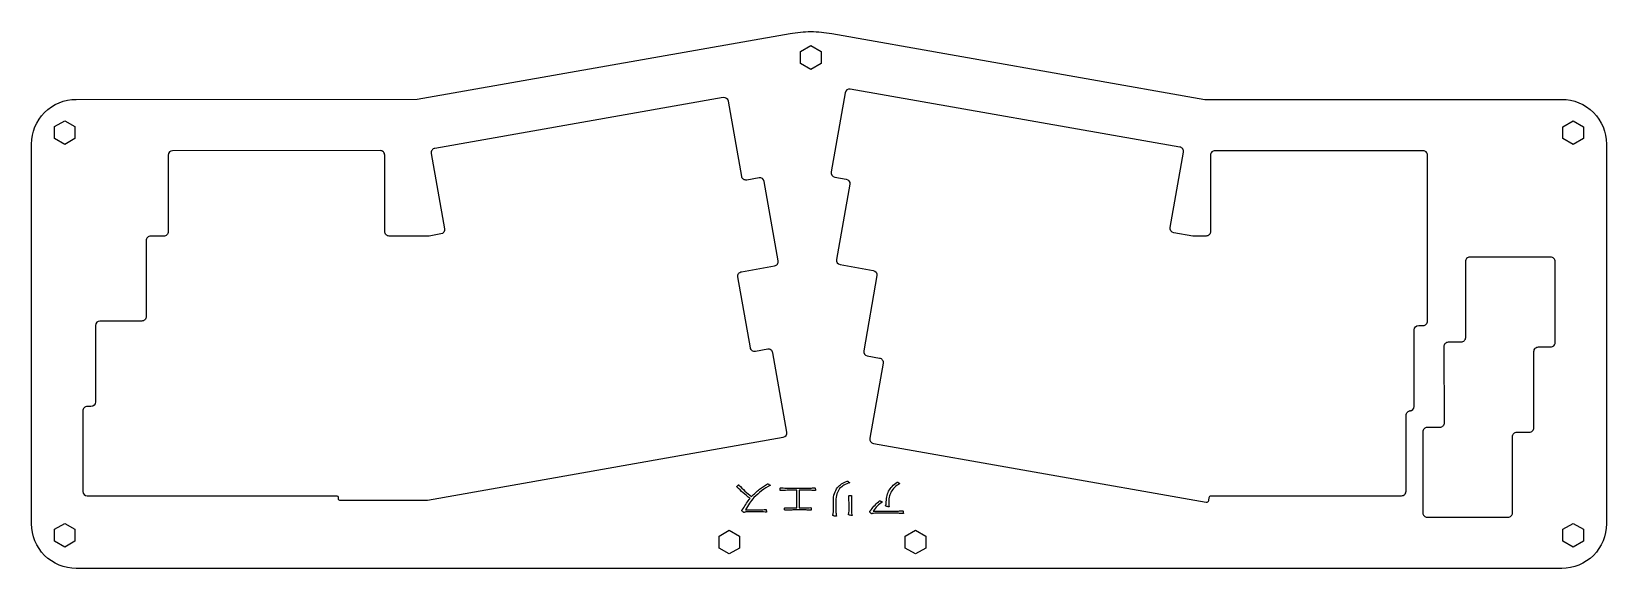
# Model space of a CAD drawing. Header units: millimetres. Extents: x -341 to 12, y -107 to 13.
import ezdxf

# ---------------------------------------------------------------- set-up
doc = ezdxf.new("R2010")
doc.units = ezdxf.units.MM
doc.layers.get('0').update_dxf_attribs({"linetype": 'CONTINUOUS'})

msp = doc.modelspace()

# ---------------------------------------------------------------- linework, layer by layer
for p, q in [((-173.07, -89.4), (-173.07, -89.05)), ((-172.94, -89.51), (-172.98, -89.51)), ((-171.18, -88.97), (-166.87, -88.97)), ((-169.32, -89.47), (-171.17, -89.47)), ((-169.32, -93.39), (-169.32, -89.47)), ((-166.87, -89.47), (-168.76, -89.47)), ((-168.76, -89.47), (-168.76, -93.39)), ((-157.54, -90.63), (-157.17, -90.63)), ((-157.06, -90.74), (-157.06, -90.77)), ((-180.82, -93.83), (-177.7, -93.83)), ((-177.64, -94.31), (-180.58, -94.31)), ((-176.3, -93.77), (-176.27, -93.77)), ((-172.05, -93.82), (-172.05, -93.46)), ((-170.21, -93.39), (-169.32, -93.39)), ((-167.7, -93.87), (-170.2, -93.87)), ((-168.76, -93.39), (-167.72, -93.39)), ((-161.13, -93.73), (-161.13, -91.91)), ((-160.57, -91.83), (-160.57, -93.72)), ((-157.64, -93.77), (-157.64, -92.12)), ((-157.08, -92.15), (-157.08, -93.77)), ((-152.23, -94.13), (-147.29, -94.13)), ((-147.24, -94.61), (-151.63, -94.61)), ((-145.7, -94.05), (-145.66, -94.05))]:
    msp.add_line(p, q)
for points in [[(-330.66, -2), (-254.29, -1.98), (-170.84, 12.73, -0.039146), (-166.17, 13.18, -0.039146), (-161.5, 12.73), (-77.97, -2), (1.95, -2, -0.414214), (11.95, -12), (11.95, -14), (11.95, -94.96), (11.95, -96.96, -0.414214), (1.95, -106.96), (-0.05, -106.96), (-328.66, -106.96), (-330.66, -106.96, -0.414214), (-340.66, -96.96), (-340.66, -94.96), (-340.66, -14), (-340.66, -12, -0.414214)], [(-31.93, -71.7), (-32.11, -71.7, 0.41406), (-31.11, -70.7), (-31.1, -53.6, -0.41406), (-30.1, -52.6), (-29.1, -52.6, 0.414214), (-28.1, -51.6), (-28.1, -14.48, 0.414214), (-29.1, -13.48), (-75.69, -13.48, 0.414214), (-76.69, -14.48), (-76.69, -31.58, -0.414214), (-77.69, -32.58), (-80.65, -32.58), (-84.92, -31.83, -0.414175), (-85.73, -30.67), (-82.76, -13.83, 0.414247), (-83.57, -12.67), (-157.35, 0.32, 0.414168), (-158.51, -0.5), (-161.63, -18.22, 0.414188), (-160.82, -19.38), (-158.29, -19.83, -0.414157), (-157.48, -20.99), (-160.44, -37.81, 0.414157), (-159.63, -38.97), (-152.2, -40.28, -0.41421), (-151.39, -41.44), (-154.35, -58.23, 0.41421), (-153.54, -59.39), (-150.83, -59.87, -0.414338), (-150.02, -61.03), (-152.99, -77.83, 0.414338), (-152.18, -78.99), (-77.68, -92.13, 0.414214), (-77.1, -91.72), (-76.99, -91.09, -0.364011), (-76.5, -90.67), (-33.93, -90.68, 0.414256), (-32.93, -89.68), (-32.93, -72.7, -0.414214)], [(-252.02, -91.65), (-172.37, -77.61, 0.414196), (-171.56, -76.45), (-174.69, -58.72, 0.414231), (-175.84, -57.91), (-178.56, -58.39, -0.414214), (-179.72, -57.58), (-182.51, -41.72, -0.414214), (-181.7, -40.56), (-174.3, -39.26, 0.414221), (-173.49, -38.1), (-176.62, -20.37, 0.414206), (-177.78, -19.56), (-180.51, -20.04, -0.414214), (-181.67, -19.23), (-184.64, -2.42, 0.414094), (-185.79, -1.61), (-250.35, -12.96, 0.414325), (-251.16, -14.12), (-248.19, -30.96, -0.414205), (-249, -32.12), (-251.6, -32.58), (-260.58, -32.58, -0.414214), (-261.58, -31.58), (-261.58, -14.47, 0.414274), (-262.58, -13.47), (-309.07, -13.48, 0.414153), (-310.07, -14.48), (-310.07, -31.59, -0.414214), (-311.07, -32.59), (-313.98, -32.59, 0.414214), (-314.98, -33.59), (-314.98, -50.59, -0.414214), (-315.98, -51.59), (-325.35, -51.59, 0.414213), (-326.35, -52.59), (-326.35, -69.71, -0.414213), (-327.35, -70.71), (-328.17, -70.71, 0.414214), (-329.17, -71.71), (-329.17, -89.7, 0.414188), (-328.17, -90.7), (-272.32, -90.7, -0.414188), (-272.02, -91), (-272.02, -91.35, 0.414214), (-271.72, -91.65)], [(-9.1, -77.45, -0.414214), (-8.1, -76.45), (-5.3, -76.45, 0.414214), (-4.3, -75.45), (-4.3, -58.4, -0.414214), (-3.3, -57.4), (-0.55, -57.4, 0.414214), (0.45, -56.4), (0.45, -38.3, 0.414214), (-0.55, -37.3), (-18.65, -37.3, 0.414214), (-19.65, -38.3), (-19.65, -55.35, -0.414214), (-20.65, -56.35), (-23.49, -56.35, 0.415752), (-24.49, -57.36), (-24.41, -74.39, -0.415752), (-25.41, -75.4), (-28.2, -75.4, 0.414214), (-29.2, -76.4), (-29.2, -94.5, 0.414214), (-28.2, -95.5), (-10.1, -95.5, 0.414214), (-9.1, -94.5)]]:
    msp.add_lwpolyline(points, format="xyb", close=True)
for points in [[(-168.47, 6.05), (-168.47, 8.71), (-166.17, 10.03), (-163.87, 8.71), (-163.87, 6.05), (-166.17, 4.72)], [(-335.53, -10.76), (-335.53, -8.1), (-333.23, -6.78), (-330.93, -8.1), (-330.93, -10.76), (-333.23, -12.09)], [(2.21, -10.76), (2.21, -8.11), (4.51, -6.78), (6.81, -8.11), (6.81, -10.76), (4.51, -12.09)], [(-335.53, -100.85), (-335.53, -98.2), (-333.23, -96.87), (-330.93, -98.2), (-330.93, -100.85), (-333.23, -102.18)], [(-186.74, -102.39), (-186.74, -99.73), (-184.44, -98.41), (-182.14, -99.73), (-182.14, -102.39), (-184.44, -103.72)], [(-145.04, -102.39), (-145.04, -99.73), (-142.74, -98.41), (-140.44, -99.73), (-140.44, -102.39), (-142.74, -103.72)], [(2.21, -100.85), (2.21, -98.2), (4.51, -96.87), (6.81, -98.2), (6.81, -100.85), (4.51, -102.18)]]:
    msp.add_lwpolyline(points, close=True)
for points, knots in [([(-179.46, -90.87), (-178.89, -90.3), (-177.79, -89.21), (-176.48, -88.42), (-175.85, -88.03)], [0, 0, 0, 0, 0.2406342, 0.4601267, 0.4601267, 0.4601267, 0.4601267]), ([(-175.85, -88.03), (-175.83, -88.02), (-175.8, -88.01), (-175.76, -88), (-175.75, -88)], [0, 0, 0, 0, 0.00628395, 0.01088068, 0.01088068, 0.01088068, 0.01088068]), ([(-175.75, -88), (-175.73, -88), (-175.69, -88.01), (-175.66, -88.04), (-175.65, -88.05)], [0, 0, 0, 0, 0.00506408, 0.0113941, 0.0113941, 0.0113941, 0.0113941]), ([(-175.65, -88.05), (-175.59, -88.11), (-175.47, -88.23), (-175.31, -88.31), (-175.23, -88.35)], [0, 0, 0, 0, 0.02439086, 0.05149487, 0.05149487, 0.05149487, 0.05149487]), ([(-160.23, -88.85), (-159.93, -88.56), (-159.31, -87.94), (-158.51, -87.6), (-158.08, -87.42)], [0, 0, 0, 0, 0.1229073, 0.2602061, 0.2602061, 0.2602061, 0.2602061]), ([(-157.47, -87.77), (-157.93, -87.92), (-158.78, -88.2), (-159.43, -88.81), (-159.73, -89.08)], [0, 0, 0, 0, 0.14332, 0.2638128, 0.2638128, 0.2638128, 0.2638128]), ([(-158.08, -87.42), (-158.06, -87.41), (-158.03, -87.4), (-158, -87.4), (-157.98, -87.4)], [0, 0, 0, 0, 0.005567263, 0.009988838, 0.009988838, 0.009988838, 0.009988838]), ([(-157.98, -87.4), (-157.96, -87.4), (-157.91, -87.41), (-157.88, -87.45), (-157.86, -87.47)], [0, 0, 0, 0, 0.00672385, 0.01466686, 0.01466686, 0.01466686, 0.01466686]), ([(-157.86, -87.47), (-157.81, -87.53), (-157.69, -87.65), (-157.55, -87.73), (-157.47, -87.77)], [0, 0, 0, 0, 0.02357222, 0.04938684, 0.04938684, 0.04938684, 0.04938684]), ([(-148.76, -89.67), (-148.53, -89.29), (-148.05, -88.49), (-147.28, -87.96), (-146.88, -87.68)], [0, 0, 0, 0, 0.1319352, 0.2766159, 0.2766159, 0.2766159, 0.2766159]), ([(-146.23, -87.94), (-146.67, -88.2), (-147.51, -88.69), (-148.02, -89.51), (-148.26, -89.9)], [0, 0, 0, 0, 0.1514459, 0.2864272, 0.2864272, 0.2864272, 0.2864272]), ([(-146.88, -87.68), (-146.86, -87.67), (-146.82, -87.65), (-146.79, -87.65), (-146.77, -87.64)], [0, 0, 0, 0, 0.00628395, 0.01184318, 0.01184318, 0.01184318, 0.01184318]), ([(-146.77, -87.64), (-146.75, -87.65), (-146.7, -87.65), (-146.67, -87.68), (-146.65, -87.69)], [0, 0, 0, 0, 0.00622439, 0.01292826, 0.01292826, 0.01292826, 0.01292826]), ([(-146.65, -87.69), (-146.59, -87.75), (-146.46, -87.85), (-146.31, -87.91), (-146.23, -87.94)], [0, 0, 0, 0, 0.02429322, 0.04915634, 0.04915634, 0.04915634, 0.04915634]), ([(-182.74, -88.64), (-182.73, -88.63), (-182.73, -88.6), (-182.7, -88.57), (-182.69, -88.56)], [0, 0, 0, 0, 0.0038602, 0.01016073, 0.01016073, 0.01016073, 0.01016073]), ([(-182.67, -88.74), (-182.69, -88.73), (-182.72, -88.7), (-182.73, -88.66), (-182.74, -88.64)], [0, 0, 0, 0, 0.00717728, 0.01184956, 0.01184956, 0.01184956, 0.01184956]), ([(-182.69, -88.56), (-182.65, -88.52), (-182.57, -88.42), (-182.47, -88.33), (-182.42, -88.27)], [0, 0, 0, 0, 0.01537311, 0.03936978, 0.03936978, 0.03936978, 0.03936978]), ([(-179.79, -91.28), (-180.32, -90.87), (-181.34, -90.09), (-182.24, -89.18), (-182.67, -88.74)], [0, 0, 0, 0, 0.2009555, 0.3844857, 0.3844857, 0.3844857, 0.3844857]), ([(-182.42, -88.27), (-182.41, -88.26), (-182.39, -88.25), (-182.37, -88.24), (-182.36, -88.24)], [0, 0, 0, 0, 0.004079779, 0.006897991, 0.006897991, 0.006897991, 0.006897991]), ([(-182.36, -88.24), (-182.34, -88.24), (-182.31, -88.25), (-182.28, -88.28), (-182.27, -88.29)], [0, 0, 0, 0, 0.0041306, 0.01046062, 0.01046062, 0.01046062, 0.01046062]), ([(-182.27, -88.29), (-181.84, -88.75), (-180.97, -89.69), (-179.97, -90.47), (-179.46, -90.87)], [0, 0, 0, 0, 0.1884399, 0.3817663, 0.3817663, 0.3817663, 0.3817663]), ([(-181.31, -93.53), (-181.07, -93.13), (-180.62, -92.34), (-180.06, -91.63), (-179.79, -91.28)], [0, 0, 0, 0, 0.1393495, 0.2717971, 0.2717971, 0.2717971, 0.2717971]), ([(-178.91, -91.09), (-179.27, -91.5), (-180, -92.35), (-180.54, -93.33), (-180.82, -93.83)], [0, 0, 0, 0, 0.1639332, 0.334637, 0.334637, 0.334637, 0.334637]), ([(-175.23, -88.35), (-175.91, -88.73), (-177.25, -89.48), (-178.36, -90.56), (-178.91, -91.09)], [0, 0, 0, 0, 0.2325883, 0.4605984, 0.4605984, 0.4605984, 0.4605984]), ([(-173.07, -89.05), (-173.06, -89.02), (-173.05, -88.95), (-172.98, -88.95), (-172.94, -88.94)], [0, 0, 0, 0, 0.00904474, 0.01932332, 0.01932332, 0.01932332, 0.01932332]), ([(-172.98, -89.51), (-173.01, -89.51), (-173.06, -89.49), (-173.07, -89.43), (-173.07, -89.4)], [0, 0, 0, 0, 0.00716481, 0.01586954, 0.01586954, 0.01586954, 0.01586954]), ([(-172.94, -88.94), (-172.86, -88.94), (-172.66, -88.95), (-172.47, -88.95), (-172.36, -88.95)], [0, 0, 0, 0, 0.02478508, 0.05811386, 0.05811386, 0.05811386, 0.05811386]), ([(-171.17, -89.47), (-171.4, -89.47), (-171.99, -89.48), (-172.58, -89.5), (-172.94, -89.51)], [0, 0, 0, 0, 0.0695888, 0.1768172, 0.1768172, 0.1768172, 0.1768172]), ([(-172.36, -88.95), (-172.13, -88.96), (-171.74, -88.97), (-171.34, -88.97), (-171.18, -88.97)], [0, 0, 0, 0, 0.0684971, 0.1176939, 0.1176939, 0.1176939, 0.1176939]), ([(-166.87, -88.97), (-166.68, -88.97), (-166.17, -88.96), (-165.66, -88.94), (-165.33, -88.92)], [0, 0, 0, 0, 0.0562877, 0.1538906, 0.1538906, 0.1538906, 0.1538906]), ([(-165.15, -89.52), (-165.4, -89.5), (-165.97, -89.47), (-166.54, -89.47), (-166.87, -89.47)], [0, 0, 0, 0, 0.0745529, 0.1719726, 0.1719726, 0.1719726, 0.1719726]), ([(-165.33, -88.92), (-165.29, -88.93), (-165.22, -88.94), (-165.19, -89.02), (-165.18, -89.05)], [0, 0, 0, 0, 0.01065444, 0.02173665, 0.02173665, 0.02173665, 0.02173665]), ([(-165.18, -89.05), (-165.17, -89.15), (-165.16, -89.3), (-165.15, -89.45), (-165.15, -89.52)], [0, 0, 0, 0, 0.02731021, 0.04648924, 0.04648924, 0.04648924, 0.04648924]), ([(-161.13, -91.91), (-161.11, -91.31), (-161.07, -90.2), (-160.49, -89.27), (-160.23, -88.85)], [0, 0, 0, 0, 0.1778314, 0.3242137, 0.3242137, 0.3242137, 0.3242137]), ([(-159.73, -89.08), (-159.97, -89.47), (-160.51, -90.3), (-160.55, -91.3), (-160.57, -91.83)], [0, 0, 0, 0, 0.1346148, 0.2921645, 0.2921645, 0.2921645, 0.2921645]), ([(-157.66, -90.77), (-157.66, -90.73), (-157.65, -90.65), (-157.58, -90.64), (-157.54, -90.63)], [0, 0, 0, 0, 0.01104989, 0.02086574, 0.02086574, 0.02086574, 0.02086574]), ([(-157.64, -92.12), (-157.64, -91.9), (-157.64, -91.45), (-157.66, -91), (-157.66, -90.77)], [0, 0, 0, 0, 0.0666544, 0.1348051, 0.1348051, 0.1348051, 0.1348051]), ([(-157.17, -90.63), (-157.14, -90.64), (-157.07, -90.64), (-157.06, -90.71), (-157.06, -90.74)], [0, 0, 0, 0, 0.00884062, 0.01737245, 0.01737245, 0.01737245, 0.01737245]), ([(-157.06, -90.77), (-157.07, -91.05), (-157.08, -91.5), (-157.08, -91.96), (-157.08, -92.15)], [0, 0, 0, 0, 0.0818076, 0.1377191, 0.1377191, 0.1377191, 0.1377191]), ([(-149.32, -92.4), (-149.3, -91.91), (-149.26, -90.96), (-148.92, -90.08), (-148.76, -89.67)], [0, 0, 0, 0, 0.1481161, 0.2808301, 0.2808301, 0.2808301, 0.2808301]), ([(-148.26, -89.9), (-148.4, -90.27), (-148.71, -91.07), (-148.74, -91.93), (-148.75, -92.39)], [0, 0, 0, 0, 0.1176606, 0.2554096, 0.2554096, 0.2554096, 0.2554096]), ([(-181.64, -93.96), (-181.64, -93.93), (-181.63, -93.88), (-181.59, -93.85), (-181.57, -93.83)], [0, 0, 0, 0, 0.00778671, 0.01530073, 0.01530073, 0.01530073, 0.01530073]), ([(-181.6, -94.07), (-181.61, -94.06), (-181.63, -94.02), (-181.64, -93.98), (-181.64, -93.96)], [0, 0, 0, 0, 0.006198, 0.0122795, 0.0122795, 0.0122795, 0.0122795]), ([(-181.29, -94.36), (-181.34, -94.32), (-181.45, -94.24), (-181.55, -94.13), (-181.6, -94.07)], [0, 0, 0, 0, 0.01977162, 0.04221995, 0.04221995, 0.04221995, 0.04221995]), ([(-181.57, -93.83), (-181.52, -93.8), (-181.42, -93.71), (-181.35, -93.6), (-181.31, -93.53)], [0, 0, 0, 0, 0.01625049, 0.04046168, 0.04046168, 0.04046168, 0.04046168]), ([(-181.16, -94.41), (-181.18, -94.41), (-181.23, -94.41), (-181.27, -94.38), (-181.29, -94.36)], [0, 0, 0, 0, 0.00730487, 0.01431833, 0.01431833, 0.01431833, 0.01431833]), ([(-181.09, -94.4), (-181.1, -94.4), (-181.12, -94.41), (-181.14, -94.41), (-181.16, -94.41)], [0, 0, 0, 0, 0.003358598, 0.007038972, 0.007038972, 0.007038972, 0.007038972]), ([(-180.58, -94.31), (-180.69, -94.31), (-180.86, -94.31), (-181.02, -94.37), (-181.09, -94.4)], [0, 0, 0, 0, 0.03156244, 0.05182942, 0.05182942, 0.05182942, 0.05182942]), ([(-177.7, -93.83), (-177.44, -93.82), (-176.97, -93.82), (-176.5, -93.79), (-176.3, -93.77)], [0, 0, 0, 0, 0.0787468, 0.1402802, 0.1402802, 0.1402802, 0.1402802]), ([(-176.14, -94.34), (-176.34, -94.33), (-176.84, -94.31), (-177.35, -94.31), (-177.64, -94.31)], [0, 0, 0, 0, 0.0618066, 0.1504327, 0.1504327, 0.1504327, 0.1504327]), ([(-176.27, -93.77), (-176.25, -93.78), (-176.2, -93.78), (-176.19, -93.83), (-176.18, -93.85)], [0, 0, 0, 0, 0.00644665, 0.01322678, 0.01322678, 0.01322678, 0.01322678]), ([(-176.18, -93.85), (-176.17, -93.93), (-176.14, -94.1), (-176.14, -94.26), (-176.14, -94.34)], [0, 0, 0, 0, 0.02439361, 0.04907627, 0.04907627, 0.04907627, 0.04907627]), ([(-172.05, -93.46), (-172.04, -93.43), (-172.03, -93.37), (-171.97, -93.36), (-171.94, -93.36)], [0, 0, 0, 0, 0.00853183, 0.01737245, 0.01737245, 0.01737245, 0.01737245]), ([(-171.95, -93.9), (-171.98, -93.9), (-172.04, -93.89), (-172.04, -93.84), (-172.05, -93.82)], [0, 0, 0, 0, 0.00764671, 0.01467609, 0.01467609, 0.01467609, 0.01467609]), ([(-170.2, -93.87), (-170.48, -93.88), (-171.06, -93.88), (-171.65, -93.89), (-171.95, -93.9)], [0, 0, 0, 0, 0.0836214, 0.1753225, 0.1753225, 0.1753225, 0.1753225]), ([(-171.94, -93.36), (-171.69, -93.36), (-171.11, -93.38), (-170.54, -93.39), (-170.21, -93.39)], [0, 0, 0, 0, 0.0747393, 0.1728866, 0.1728866, 0.1728866, 0.1728866]), ([(-167.72, -93.39), (-167.45, -93.38), (-166.95, -93.38), (-166.44, -93.36), (-166.21, -93.35)], [0, 0, 0, 0, 0.0804503, 0.1509457, 0.1509457, 0.1509457, 0.1509457]), ([(-166.08, -93.91), (-166.31, -93.9), (-166.85, -93.88), (-167.39, -93.87), (-167.7, -93.87)], [0, 0, 0, 0, 0.068666, 0.162177, 0.162177, 0.162177, 0.162177]), ([(-166.21, -93.35), (-166.18, -93.35), (-166.12, -93.37), (-166.11, -93.44), (-166.1, -93.47)], [0, 0, 0, 0, 0.00787046, 0.01820903, 0.01820903, 0.01820903, 0.01820903]), ([(-166.1, -93.47), (-166.09, -93.54), (-166.08, -93.69), (-166.08, -93.84), (-166.08, -93.91)], [0, 0, 0, 0, 0.02104713, 0.04400154, 0.04400154, 0.04400154, 0.04400154]), ([(-161.27, -95.03), (-161.27, -95.01), (-161.26, -94.97), (-161.25, -94.94), (-161.24, -94.92)], [0, 0, 0, 0, 0.00505819, 0.01074855, 0.01074855, 0.01074855, 0.01074855]), ([(-161.18, -95.15), (-161.21, -95.14), (-161.26, -95.11), (-161.26, -95.05), (-161.27, -95.03)], [0, 0, 0, 0, 0.00820327, 0.01631888, 0.01631888, 0.01631888, 0.01631888]), ([(-161.24, -94.92), (-161.21, -94.79), (-161.12, -94.4), (-161.13, -94), (-161.13, -93.73)], [0, 0, 0, 0, 0.0408416, 0.1199887, 0.1199887, 0.1199887, 0.1199887]), ([(-160.45, -95.29), (-160.58, -95.28), (-160.83, -95.26), (-161.07, -95.19), (-161.18, -95.15)], [0, 0, 0, 0, 0.04089793, 0.07474136, 0.07474136, 0.07474136, 0.07474136]), ([(-160.57, -93.72), (-160.57, -94.03), (-160.57, -94.56), (-160.48, -95.08), (-160.45, -95.29)], [0, 0, 0, 0, 0.0930676, 0.157926, 0.157926, 0.157926, 0.157926]), ([(-157.77, -94.87), (-157.77, -94.85), (-157.77, -94.82), (-157.75, -94.79), (-157.74, -94.77)], [0, 0, 0, 0, 0.004575602, 0.009818944, 0.009818944, 0.009818944, 0.009818944]), ([(-157.67, -94.98), (-157.7, -94.97), (-157.76, -94.95), (-157.77, -94.89), (-157.77, -94.87)], [0, 0, 0, 0, 0.00854143, 0.01626184, 0.01626184, 0.01626184, 0.01626184]), ([(-157.74, -94.77), (-157.71, -94.66), (-157.62, -94.33), (-157.63, -94), (-157.64, -93.77)], [0, 0, 0, 0, 0.0345226, 0.1011051, 0.1011051, 0.1011051, 0.1011051]), ([(-156.96, -95.12), (-157.09, -95.11), (-157.34, -95.08), (-157.57, -95.01), (-157.67, -94.98)], [0, 0, 0, 0, 0.03972315, 0.0727961, 0.0727961, 0.0727961, 0.0727961]), ([(-157.08, -93.77), (-157.08, -94.04), (-157.08, -94.49), (-157, -94.94), (-156.96, -95.12)], [0, 0, 0, 0, 0.0795263, 0.1360587, 0.1360587, 0.1360587, 0.1360587]), ([(-153, -94.23), (-152.99, -94.2), (-152.99, -94.14), (-152.93, -94.11), (-152.91, -94.09)], [0, 0, 0, 0, 0.00870473, 0.01744364, 0.01744364, 0.01744364, 0.01744364]), ([(-152.96, -94.34), (-152.97, -94.32), (-152.99, -94.29), (-153, -94.25), (-153, -94.23)], [0, 0, 0, 0, 0.00569429, 0.01163449, 0.01163449, 0.01163449, 0.01163449]), ([(-152.66, -94.65), (-152.72, -94.6), (-152.82, -94.51), (-152.91, -94.39), (-152.96, -94.34)], [0, 0, 0, 0, 0.022197, 0.04325015, 0.04325015, 0.04325015, 0.04325015]), ([(-152.91, -94.09), (-152.87, -94.06), (-152.79, -94), (-152.73, -93.91), (-152.7, -93.86)], [0, 0, 0, 0, 0.01402162, 0.03128238, 0.03128238, 0.03128238, 0.03128238]), ([(-152.7, -93.86), (-152.42, -93.48), (-151.87, -92.72), (-151.14, -92.15), (-150.78, -91.86)], [0, 0, 0, 0, 0.1405221, 0.2781305, 0.2781305, 0.2781305, 0.2781305]), ([(-152.54, -94.7), (-152.56, -94.7), (-152.6, -94.69), (-152.64, -94.66), (-152.66, -94.65)], [0, 0, 0, 0, 0.00586573, 0.0133, 0.0133, 0.0133, 0.0133]), ([(-152.4, -94.67), (-152.42, -94.68), (-152.46, -94.7), (-152.51, -94.7), (-152.54, -94.7)], [0, 0, 0, 0, 0.00706428, 0.0145465, 0.0145465, 0.0145465, 0.0145465]), ([(-151.63, -94.61), (-151.8, -94.61), (-152.06, -94.6), (-152.31, -94.65), (-152.4, -94.67)], [0, 0, 0, 0, 0.05092439, 0.07705343, 0.07705343, 0.07705343, 0.07705343]), ([(-150.16, -92.08), (-150.57, -92.37), (-151.38, -92.93), (-151.95, -93.74), (-152.23, -94.13)], [0, 0, 0, 0, 0.1500401, 0.2934038, 0.2934038, 0.2934038, 0.2934038]), ([(-150.78, -91.86), (-150.77, -91.85), (-150.73, -91.84), (-150.7, -91.83), (-150.68, -91.83)], [0, 0, 0, 0, 0.00513276, 0.01031177, 0.01031177, 0.01031177, 0.01031177]), ([(-150.68, -91.83), (-150.66, -91.83), (-150.63, -91.84), (-150.6, -91.86), (-150.58, -91.87)], [0, 0, 0, 0, 0.00557929, 0.01116926, 0.01116926, 0.01116926, 0.01116926]), ([(-150.58, -91.87), (-150.52, -91.92), (-150.39, -92.01), (-150.24, -92.06), (-150.16, -92.08)], [0, 0, 0, 0, 0.0233614, 0.04726506, 0.04726506, 0.04726506, 0.04726506]), ([(-149.44, -92.89), (-149.44, -92.87), (-149.44, -92.84), (-149.42, -92.8), (-149.41, -92.78)], [0, 0, 0, 0, 0.00531812, 0.01182574, 0.01182574, 0.01182574, 0.01182574]), ([(-149.33, -93.03), (-149.36, -93.02), (-149.42, -92.99), (-149.44, -92.92), (-149.44, -92.89)], [0, 0, 0, 0, 0.01049592, 0.01941374, 0.01941374, 0.01941374, 0.01941374]), ([(-149.41, -92.78), (-149.38, -92.72), (-149.32, -92.61), (-149.32, -92.47), (-149.32, -92.4)], [0, 0, 0, 0, 0.01856512, 0.03908238, 0.03908238, 0.03908238, 0.03908238]), ([(-148.65, -93.16), (-148.78, -93.15), (-149.01, -93.13), (-149.23, -93.06), (-149.33, -93.03)], [0, 0, 0, 0, 0.03927649, 0.06918073, 0.06918073, 0.06918073, 0.06918073]), ([(-148.75, -92.39), (-148.75, -92.53), (-148.74, -92.79), (-148.68, -93.04), (-148.65, -93.16)], [0, 0, 0, 0, 0.03975559, 0.07753393, 0.07753393, 0.07753393, 0.07753393]), ([(-147.29, -94.13), (-147.04, -94.13), (-146.5, -94.12), (-145.98, -94.07), (-145.7, -94.05)], [0, 0, 0, 0, 0.075712, 0.1594399, 0.1594399, 0.1594399, 0.1594399]), ([(-145.45, -94.69), (-145.75, -94.67), (-146.35, -94.62), (-146.95, -94.61), (-147.24, -94.61)], [0, 0, 0, 0, 0.0921055, 0.1794076, 0.1794076, 0.1794076, 0.1794076]), ([(-145.66, -94.05), (-145.62, -94.05), (-145.56, -94.06), (-145.54, -94.12), (-145.53, -94.15)], [0, 0, 0, 0, 0.00950739, 0.01818898, 0.01818898, 0.01818898, 0.01818898]), ([(-145.53, -94.15), (-145.51, -94.26), (-145.48, -94.44), (-145.46, -94.62), (-145.45, -94.69)], [0, 0, 0, 0, 0.03187041, 0.05427954, 0.05427954, 0.05427954, 0.05427954])]:
    msp.add_open_spline(points, degree=3, knots=knots)

doc.saveas('drawing.dxf')
